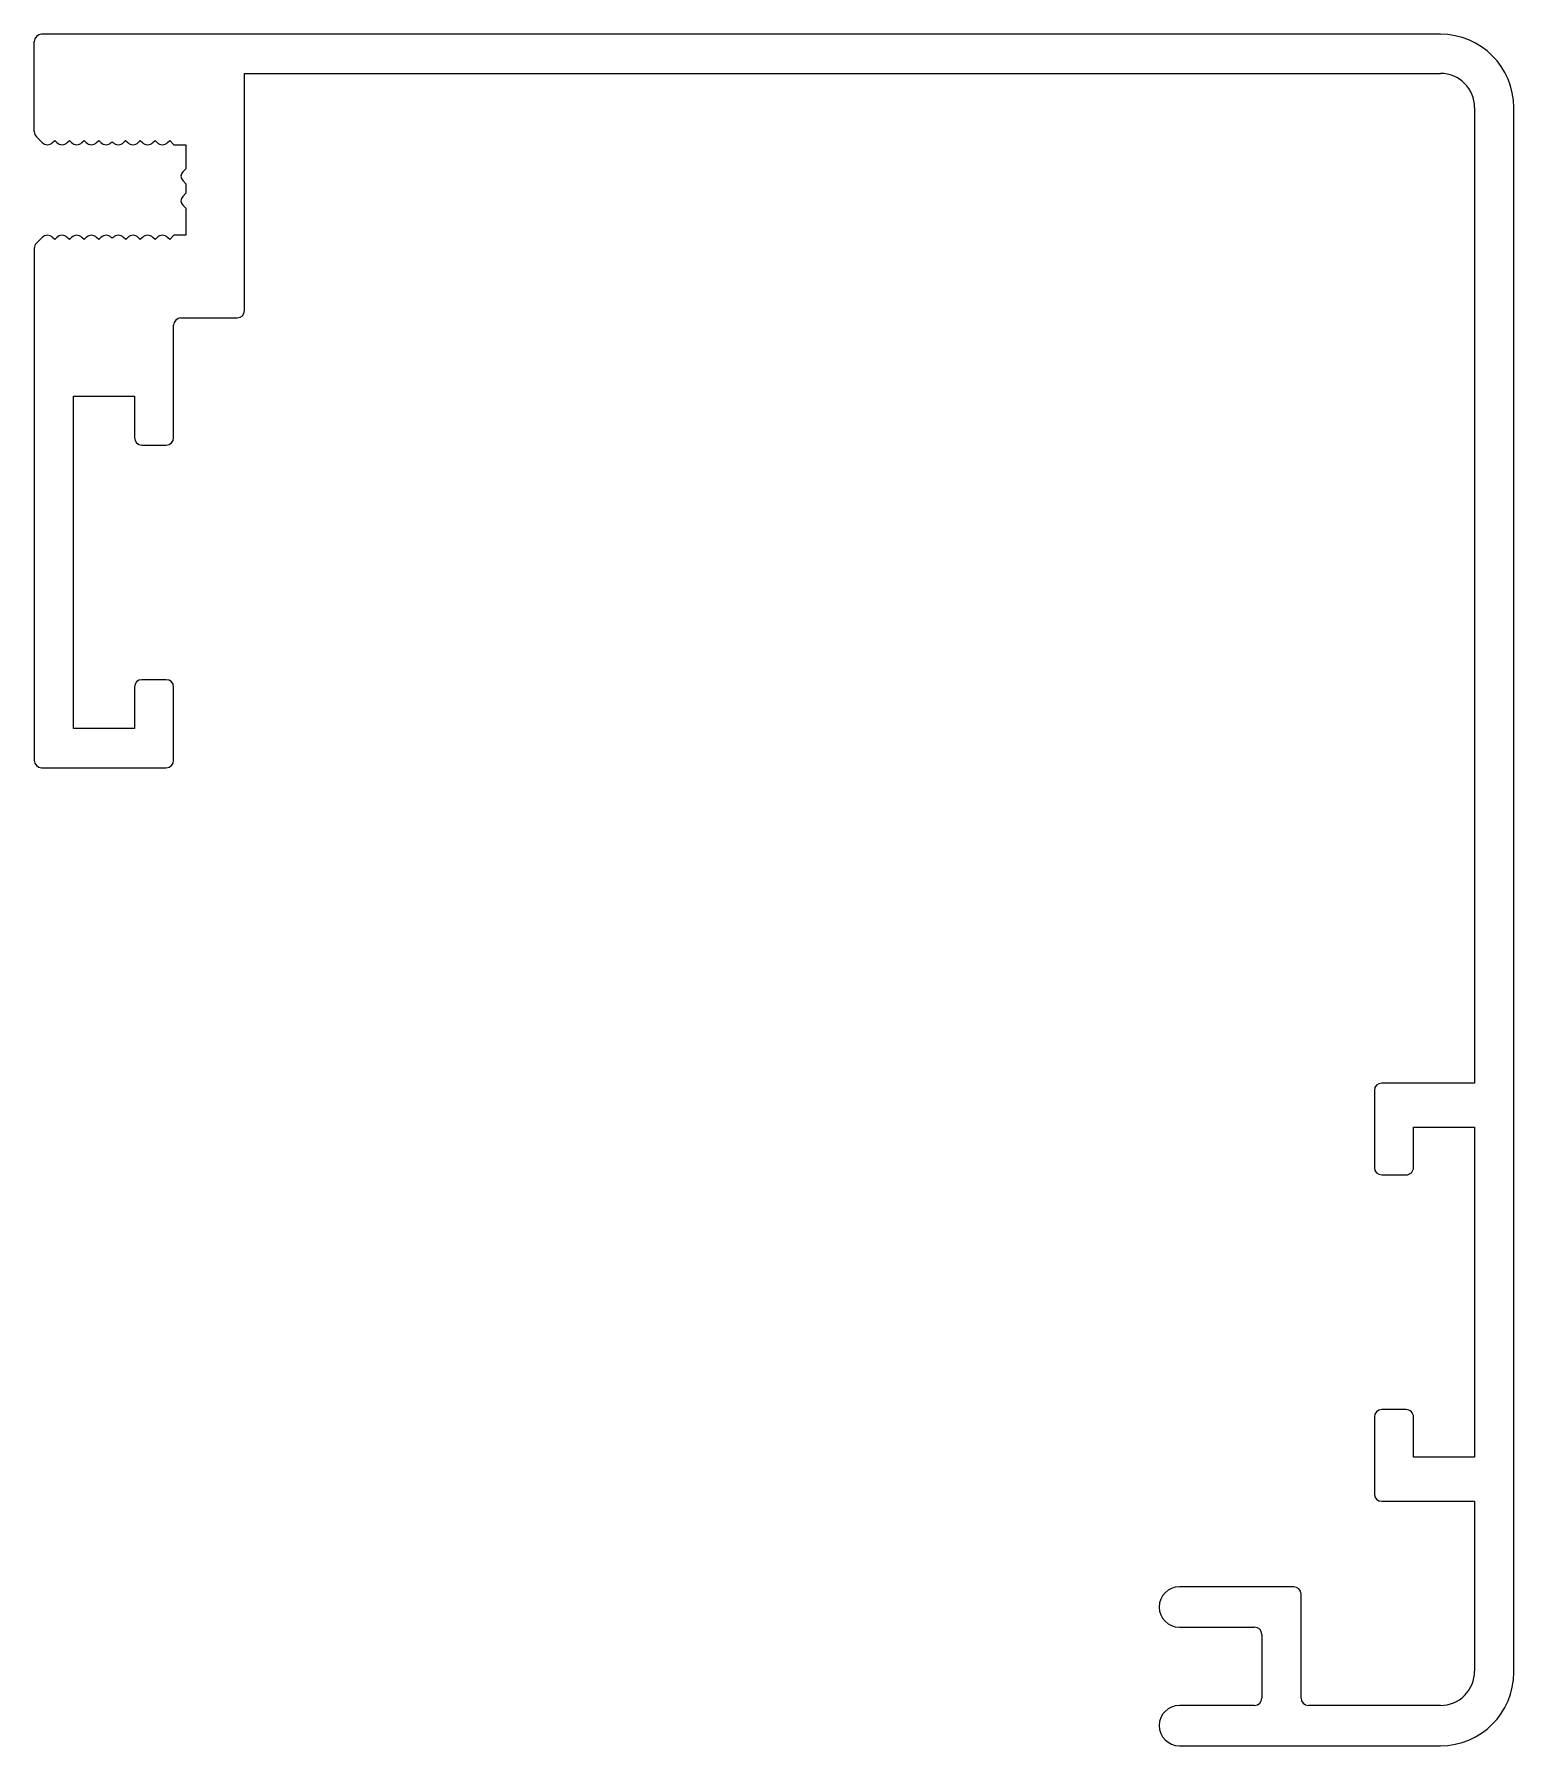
# Model space of a CAD drawing. Extents: x 762 to 822.5, y 606.6 to 676.6.
import ezdxf

# ---------------------------------------------------------------- set-up
doc = ezdxf.new("R2010")
doc.units = 0
doc.layers.get('0').update_dxf_attribs({"linetype": 'CONTINUOUS'})

msp = doc.modelspace()

# ---------------------------------------------------------------- linework, layer by layer
for p, q in [((762.022, 672.617), (762.022, 676.299)), ((819.522, 676.599), (762.322, 676.599)), ((770.622, 674.999), (819.522, 674.999)), ((770.622, 665.299), (770.622, 674.999)), ((820.922, 673.599), (820.922, 633.699)), ((822.522, 609.599), (822.522, 673.599)), ((762.11, 672.405), (762.347, 672.167)), ((762.772, 672.167), (762.86, 672.255)), ((762.86, 672.255), (762.947, 672.167)), ((763.372, 672.167), (763.46, 672.255)), ((763.46, 672.255), (763.547, 672.167)), ((763.972, 672.167), (764.06, 672.255)), ((764.06, 672.255), (764.147, 672.167)), ((764.572, 672.167), (764.66, 672.255)), ((764.66, 672.255), (764.747, 672.167)), ((765.172, 672.167), (765.21, 672.205)), ((765.21, 672.205), (765.247, 672.167)), ((765.672, 672.167), (765.76, 672.255)), ((765.76, 672.255), (765.847, 672.167)), ((766.272, 672.167), (766.36, 672.255)), ((766.36, 672.255), (766.447, 672.167)), ((766.872, 672.167), (766.96, 672.255)), ((766.96, 672.255), (767.047, 672.167)), ((767.472, 672.167), (767.56, 672.255)), ((767.56, 672.255), (767.735, 672.079)), ((767.735, 672.079), (768.22, 672.079)), ((768.22, 672.079), (768.22, 671.093)), ((768.22, 671.093), (768.094, 670.966)), ((768.094, 670.613), (768.22, 670.486)), ((768.22, 670.093), (768.094, 669.966)), ((768.22, 670.486), (768.22, 670.093)), ((768.094, 669.613), (768.22, 669.486)), ((768.22, 669.486), (768.22, 668.379)), ((762.022, 667.839), (762.022, 646.899)), ((762.349, 668.291), (762.11, 668.053)), ((762.861, 668.203), (762.773, 668.291)), ((762.949, 668.291), (762.861, 668.203)), ((763.461, 668.203), (763.373, 668.291)), ((763.549, 668.291), (763.461, 668.203)), ((764.061, 668.203), (763.973, 668.291)), ((764.149, 668.291), (764.061, 668.203)), ((764.661, 668.203), (764.573, 668.291)), ((764.749, 668.291), (764.661, 668.203)), ((765.211, 668.253), (765.173, 668.291)), ((765.249, 668.291), (765.211, 668.253)), ((765.761, 668.203), (765.673, 668.291)), ((765.849, 668.291), (765.761, 668.203)), ((766.36, 668.204), (766.273, 668.291)), ((766.447, 668.291), (766.36, 668.204)), ((766.96, 668.203), (766.872, 668.291)), ((767.047, 668.291), (766.96, 668.203)), ((767.56, 668.203), (767.472, 668.291)), ((767.735, 668.379), (767.56, 668.203)), ((768.22, 668.379), (767.735, 668.379)), ((767.722, 661.799), (767.722, 664.699)), ((768.022, 664.999), (770.322, 664.999)), ((763.622, 661.799), (766.122, 661.799)), ((763.622, 648.199), (763.622, 661.799)), ((766.122, 661.799), (766.122, 660.099)), ((767.722, 660.099), (767.722, 661.799)), ((766.422, 659.799), (767.422, 659.799)), ((766.122, 649.899), (766.122, 648.199)), ((767.422, 650.199), (766.422, 650.199)), ((767.722, 646.899), (767.722, 649.899)), ((766.122, 648.199), (763.622, 648.199)), ((762.322, 646.599), (767.422, 646.599)), ((820.922, 633.699), (817.122, 633.699)), ((816.822, 633.399), (816.822, 630.249)), ((818.422, 631.899), (820.922, 631.899)), ((818.422, 630.249), (818.422, 631.899)), ((820.922, 631.899), (820.922, 618.399)), ((817.122, 629.949), (818.122, 629.949)), ((818.122, 620.349), (817.122, 620.349)), ((816.822, 620.049), (816.822, 616.899)), ((818.422, 618.399), (818.422, 620.049)), ((820.922, 618.399), (818.422, 618.399)), ((817.122, 616.599), (820.922, 616.599)), ((820.922, 616.599), (820.922, 609.649)), ((813.522, 613.099), (808.847, 613.099)), ((813.822, 608.549), (813.822, 612.799)), ((808.847, 611.449), (811.922, 611.449)), ((812.222, 611.149), (812.222, 608.549)), ((811.922, 608.249), (808.847, 608.249)), ((819.522, 608.249), (814.122, 608.249)), ((808.847, 606.599), (819.522, 606.599))]:
    msp.add_line(p, q)
for centre, radius, start, end in [((762.322, 676.299), 0.3, 90, 180), ((819.522, 673.599), 3, 360, 90), ((819.522, 673.599), 1.4, 0, 90), ((762.322, 672.617), 0.3, 180, 224.99983), ((762.56, 672.379), 0.3, 225, 315), ((763.16, 672.379), 0.3, 225, 315), ((763.76, 672.379), 0.3, 225, 315), ((764.36, 672.379), 0.3, 225, 315), ((764.96, 672.379), 0.3, 225, 315), ((765.46, 672.379), 0.3, 225, 315), ((766.06, 672.379), 0.3, 225, 315), ((766.66, 672.379), 0.3, 225, 315), ((767.26, 672.379), 0.3, 225, 315), ((768.271, 670.79), 0.25, 135, 225), ((768.271, 669.79), 0.25, 135, 225), ((762.325, 667.839), 0.303, 135, 179.99999), ((762.561, 668.079), 0.3, 45, 135), ((763.161, 668.079), 0.3, 44.99794, 135.00187), ((763.761, 668.079), 0.3, 45, 135), ((764.361, 668.079), 0.3, 45, 135), ((764.961, 668.079), 0.3, 45, 135), ((765.461, 668.079), 0.3, 45, 135), ((766.061, 668.079), 0.3, 45, 135), ((766.66, 668.079), 0.3, 45, 135), ((767.26, 668.079), 0.3, 45, 135), ((770.322, 665.299), 0.3, 270, 0), ((768.022, 664.699), 0.3, 90, 179.99767), ((766.422, 660.099), 0.3, 180, 269.99767), ((767.422, 660.099), 0.3, 270, 0), ((766.422, 649.899), 0.3, 90.00233, 180), ((767.422, 649.899), 0.3, 0, 90), ((762.322, 646.899), 0.3, 180.00001, 270), ((767.422, 646.899), 0.3, 270, 0), ((817.122, 633.399), 0.3, 90.00233, 180), ((817.122, 630.249), 0.3, 180, 269.99767), ((818.122, 630.249), 0.3, 269.9965, 0), ((817.122, 620.049), 0.3, 90.00233, 180), ((818.122, 620.049), 0.3, 360, 90.0035), ((817.122, 616.899), 0.3, 180, 269.99767), ((808.847, 612.274), 0.825, 90, 270), ((813.522, 612.799), 0.3, 360, 90), ((811.922, 611.149), 0.3, 360, 89.99767), ((819.522, 609.649), 1.4, 269.99962, 0), ((819.522, 609.599), 3, 270, 0), ((811.922, 608.549), 0.3, 270.00233, 0), ((814.122, 608.549), 0.3, 180, 269.99767), ((808.847, 607.424), 0.825, 90, 270)]:
    msp.add_arc(centre, radius, start, end)

doc.saveas('drawing.dxf')
